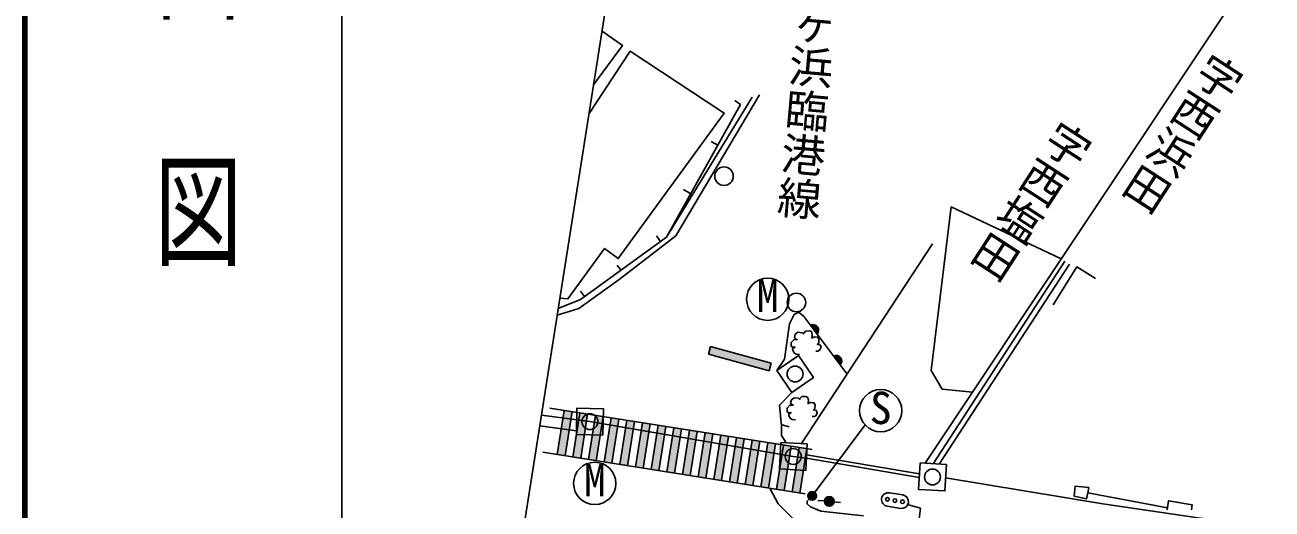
# Model space of a CAD drawing. Units: millimetres at full size, sheet at 1:1000; details may follow other scales. Extents: x 40000 to 193597266, y 20000 to 106988046.
# Drawn here: x 40000 to 110804, y 292994 to 320446 of the extents above; entities that cross this region are included whole.
import ezdxf
from ezdxf.enums import TextEntityAlignment as Align

# ---------------------------------------------------------------- set-up
doc = ezdxf.new("R2010")
doc.units = ezdxf.units.MM
doc.header["$LTSCALE"] = 1000
for name, color, linetype, lineweight in [('M-BGD', 7, 'Continuous', 25), ('M-BGD-EXST', 7, 'Continuous', 25), ('M-BMK-OTRS', 5, 'Continuous', 25), ('M-BMK-ROW', 30, 'Continuous', 25), ('M-STR-STRC', 7, 'Continuous', 25), ('M-TTL', 2, 'Continuous', 140), ('M-TTL-BAND', 7, 'Continuous', 25)]:
    doc.layers.add(name, color=color, linetype=linetype, lineweight=lineweight)
doc.layers.add('M-BMK-HTXT', color=7, linetype='Continuous')
doc.styles.add('@ＭＳ ゴシック', font='')
doc.styles.add('ＭＳ ゴシック', font='')
doc.styles.get('@ＭＳ ゴシック').set_extended_font_data('@MS Gothic')
doc.styles.get('ＭＳ ゴシック').set_extended_font_data('MS Gothic')

msp = doc.modelspace()

# ---------------------------------------------------------------- hatches: boundary and pattern name
at = {"layer": 'M-BGD'}
for points in [[(84597, 303419), (84973, 302919, 0.84072)], [(85910, 301672), (86286, 301172, 0.84072)], [(85389, 293451, 1), (85937, 293403, 1)]]:
    msp.add_hatch(color=256, dxfattribs=at).paths.add_polyline_path(points)
at = {"layer": 'M-BGD-EXST'}
msp.add_hatch(color=256, dxfattribs=at).paths.add_polyline_path([(84682, 293995, 0.41421), (84445, 293732, 0.41421), (84708, 293496, 1)])
at = {"layer": 'M-STR-STRC'}
for points in [[(82254, 300838), (82373, 301272), (78922, 302213), (78804, 301779)], [(70662, 296012), (71059, 298521), (70614, 298591), (70217, 296082)], [(71551, 295871), (71948, 298380), (71503, 298451), (71106, 295941)], [(72440, 295731), (72837, 298240), (72392, 298310), (71995, 295801)], [(73725, 298099), (73281, 298170), (72884, 295660), (73329, 295590)], [(74218, 295449), (74614, 297959), (74170, 298029), (73773, 295520)], [(75107, 295309), (75503, 297818), (75059, 297889), (74662, 295379)], [(75996, 295168), (76392, 297678), (75948, 297748), (75551, 295239)], [(76885, 295028), (77281, 297537), (76837, 297607), (76440, 295098)], [(77774, 294887), (78170, 297397), (77726, 297467), (77329, 294958)], [(78663, 294747), (79059, 297256), (78615, 297326), (78218, 294817)], [(79551, 294606), (79948, 297116), (79504, 297186), (79107, 294676)], [(80440, 294466), (80837, 296975), (80393, 297045), (79996, 294536)], [(81329, 294325), (81726, 296834), (81282, 296905), (80885, 294395)], [(82218, 294185), (82615, 296694), (82171, 296764), (81774, 294255)], [(83107, 294044), (83504, 296553), (83060, 296624), (82663, 294114)], [(83552, 293974), (83996, 293903), (84393, 296413), (83949, 296483)]]:
    msp.add_hatch(color=256, dxfattribs=at).paths.add_polyline_path(points)

# ---------------------------------------------------------------- linework, layer by layer
at = {"layer": 'M-BGD'}
for p, q in [((76424, 308409), (81282, 316348)), ((80303, 316154), (80618, 315941)), ((78952, 313836), (79329, 313626)), ((77386, 311107), (77799, 310877)), ((75851, 308481), (76082, 308162)), ((84096, 296702), (91533, 308031)), ((73624, 306821), (73831, 306535)), ((91566, 295562), (99045, 307051)), ((91911, 295542), (99296, 306888)), ((71548, 305350), (71769, 305044)), ((69229, 297704), (71314, 297431)), ((83381, 297648), (82939, 297785)), ((84375, 296071), (90781, 294992)), ((84365, 295870), (90769, 294791)), ((85389, 293451), (85016, 293484)), ((85937, 293403), (86311, 293371))]:
    msp.add_line(p, q, dxfattribs=at)
for points in [[(72286, 317042), (73925, 319287), (72768, 320089)], [(70374, 304946), (70826, 304922), (72905, 307772), (73687, 307202), (79700, 315447), (74365, 318958), (72030, 315421)], [(70223, 303988), (71442, 304359), (73745, 306006), (76960, 308484), (81712, 316490)], [(80618, 315941), (76424, 308409), (71547, 304884), (70281, 304361)], [(98838, 307184), (92582, 310125), (91456, 300854), (92083, 299800), (93793, 299618)], [(98377, 304569), (99727, 306726), (100786, 306063)], [(82681, 300842), (83117, 301500), (83401, 303504), (83668, 304025), (83931, 304153), (84243, 303890), (86684, 300644)], [(84908, 301954), (85043, 301946), (85138, 302022), (85202, 302180), (85146, 302299), (85049, 302332), (84989, 302326), (85073, 302414), (85080, 302614), (85011, 302736), (84817, 302751), (84681, 302690), (84699, 302901), (84654, 303061), (84514, 303098), (84329, 303083), (84225, 302994), (84211, 302926), (84137, 302990), (83885, 303022), (83738, 302907), (83689, 302726), (83761, 302631), (83844, 302601), (83645, 302592), (83493, 302430), (83499, 302224), (83590, 302170), (83721, 302176), (83583, 302089), (83587, 301998), (83675, 301846), (83780, 301784), (83967, 301758)], [(83210, 296748), (82956, 297165), (82947, 297706), (82834, 298884), (83534, 299609)], [(84688, 298240), (84823, 298233), (84918, 298308), (84982, 298467), (84926, 298586), (84829, 298619), (84769, 298612), (84853, 298701), (84860, 298901), (84791, 299022), (84597, 299037), (84461, 298977), (84479, 299187), (84434, 299347), (84294, 299385), (84109, 299370), (84004, 299280), (83991, 299212), (83917, 299276), (83665, 299309), (83518, 299194), (83469, 299012), (83541, 298918), (83624, 298888), (83425, 298879), (83273, 298716), (83279, 298510), (83370, 298457), (83501, 298463), (83363, 298375), (83367, 298284), (83455, 298133), (83560, 298070), (83747, 298045)], [(69327, 298326), (72076, 297950), (83619, 295976), (84365, 295870)], [(92270, 294769), (101194, 293292), (106469, 292517), (109194, 292139)], [(104859, 293057), (100336, 293913), (100393, 294214), (99617, 294284), (99566, 293724), (100270, 293576), (100336, 293913)], [(87617, 292603), (85179, 292867), (84601, 293125), (84406, 293285), (84407, 293438), (84519, 293554)], [(106226, 292957), (106274, 293224), (104932, 293464), (104841, 292954)]]:
    msp.add_lwpolyline(points, dxfattribs=at)
for points in [[(82681, 300842), (83534, 299609), (84768, 300462), (83914, 301695)], [(71342, 298716), (71310, 297216), (72809, 297184), (72842, 298684)], [(82909, 296764), (82832, 295266), (84330, 295188), (84407, 296686)], [(90818, 295607), (90728, 294109), (92226, 294020), (92315, 295517)]]:
    msp.add_lwpolyline(points, close=True, dxfattribs=at)
for centre, radius in [((79690, 311870), 525), ((83801, 304707), 525), ((83724, 300652), 450), ((72076, 297950), 450), ((83619, 295976), 450), ((91522, 294813), 450), ((85663, 293427), 275)]:
    msp.add_circle(centre, radius, dxfattribs=at)
for centre in [(84741, 303136), (86055, 301389)]:
    msp.add_arc(centre, 318, 316.82906, 117.04679, dxfattribs=at)
at = {"layer": 'M-BGD-EXST'}
msp.add_line((84695, 293745), (87698, 297772), dxfattribs=at)
for centre, radius in [((82170, 304893), 1200), ((88585, 298573), 1200), ((72353, 294445), 1200), ((84695, 293745), 250)]:
    msp.add_circle(centre, radius, dxfattribs=at)
at = {"layer": 'M-BMK-OTRS'}
msp.add_line((72948, 321225), (62825, 257201), dxfattribs=at)
at = {"layer": 'M-BMK-ROW'}
msp.add_line((91107, 295590), (113852, 329702), dxfattribs=at)
at = {"layer": 'M-STR-STRC'}
for p, q in [((78804, 301779), (78922, 302213)), ((82254, 300838), (78804, 301779)), ((82373, 301272), (78922, 302213)), ((82254, 300838), (82373, 301272)), ((84699, 296364), (69805, 298719)), ((70217, 296082), (70614, 298591)), ((70662, 296012), (71059, 298521)), ((71106, 295941), (71503, 298451)), ((71551, 295871), (71948, 298380)), ((71995, 295801), (72392, 298310)), ((72440, 295731), (72837, 298240)), ((72884, 295660), (73281, 298170)), ((73329, 295590), (73725, 298099)), ((73773, 295520), (74170, 298029)), ((74218, 295449), (74614, 297959)), ((74662, 295379), (75059, 297889)), ((75107, 295309), (75503, 297818)), ((75551, 295239), (75948, 297748)), ((75996, 295168), (76392, 297678)), ((76440, 295098), (76837, 297607)), ((76885, 295028), (77281, 297537)), ((77329, 294958), (77726, 297467)), ((77774, 294887), (78170, 297397)), ((78218, 294817), (78615, 297326)), ((78663, 294747), (79059, 297256)), ((79107, 294676), (79504, 297186)), ((79551, 294606), (79948, 297116)), ((79996, 294536), (80393, 297045)), ((80440, 294466), (80837, 296975)), ((80885, 294395), (81282, 296905)), ((81329, 294325), (81726, 296834)), ((81774, 294255), (82171, 296764)), ((82218, 294185), (82615, 296694)), ((84302, 293855), (69408, 296210)), ((82663, 294114), (83060, 296624)), ((83107, 294044), (83504, 296553)), ((83552, 293974), (83949, 296483)), ((83996, 293903), (84393, 296413)), ((89075, 293913), (89836, 293793)), ((89716, 293033), (88956, 293152)), ((90154, 293228), (90848, 293035)), ((90848, 293035), (90771, 292443))]:
    msp.add_line(p, q, dxfattribs=at)
msp.add_lwpolyline([(82288, 294174), (82762, 293285), (83593, 292448), (84318, 292101), (85892, 291826), (87464, 291589)], dxfattribs=at)
for centre in [(88965, 293545), (89393, 293477), (89822, 293410)]:
    msp.add_circle(centre, 105, dxfattribs=at)
for centre, start, end in [((89015, 293532), 81.06799, 171.06799), ((89015, 293532), 171.06799, 261.06799), ((89776, 293413), 261.06799, 351.06799), ((89776, 293413), 351.06799, 81.06799)]:
    msp.add_arc(centre, 385, start, end, dxfattribs=at)
at = {"layer": 'M-TTL'}
msp.add_line((40000, 380000), (40000, 20000), dxfattribs=at)
at = {"layer": 'M-TTL-BAND'}
msp.add_line((58000, 370000), (58000, 20000), dxfattribs=at)

# ---------------------------------------------------------------- texts
at = {"layer": 'M-BGD-EXST', "style": 'ＭＳ ゴシック'}
for p in [(81548, 303614), (71731, 293166)]:
    msp.add_text('M', height=1833, dxfattribs=at).set_placement(p, align=Align.BOTTOM_LEFT)
msp.add_text('S', height=1833, rotation=358.508, dxfattribs=at).set_placement((87930, 297281), align=Align.BOTTOM_LEFT)
at = {"layer": 'M-BMK-HTXT', "style": '@ＭＳ ゴシック'}
for s, rotation, p in [('市道櫛ヶ浜臨港線', 265, (84121, 329426)), ('字西浜田', 237, (107236, 319319)), ('字西塩田', 237, (98640, 315482))]:
    msp.add_text(s, height=1833, rotation=rotation, dxfattribs=at).set_placement(p, align=Align.BOTTOM_LEFT)
at = {"layer": 'M-TTL-BAND', "style": '@ＭＳ ゴシック', "width": 1.4}
msp.add_text('平  面  図', height=3666, rotation=270, dxfattribs=at).set_placement((49777, 306475), align=Align.MIDDLE_RIGHT)

doc.saveas('drawing.dxf')
